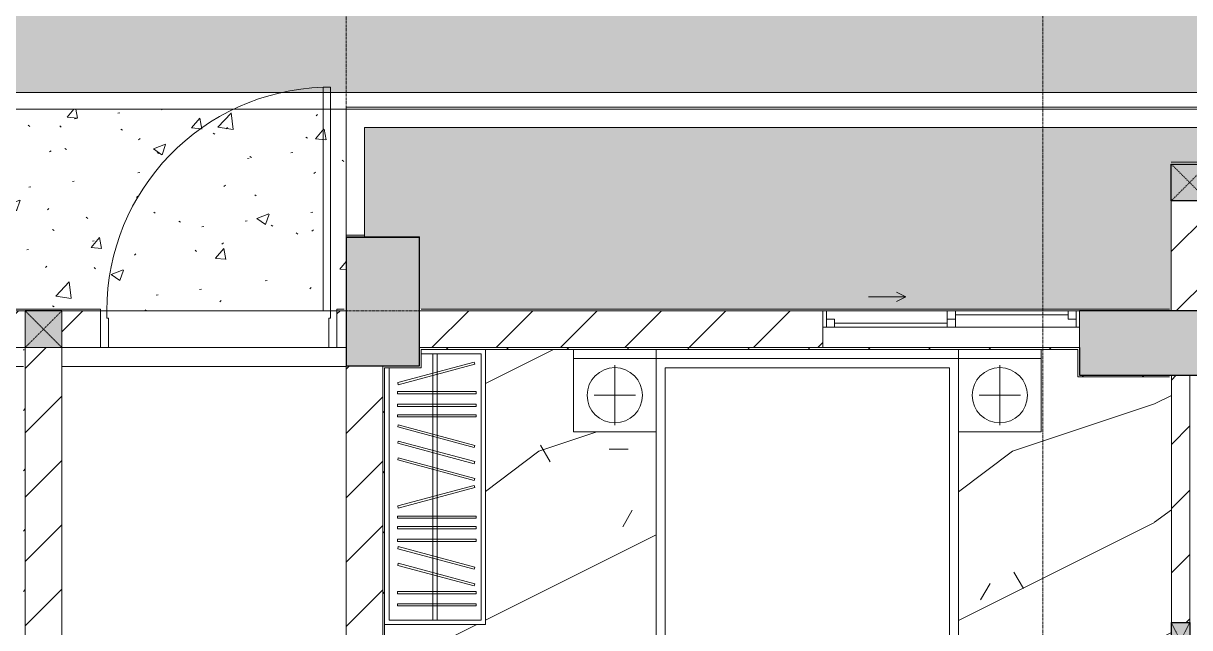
# Model space of a CAD drawing. Header units: millimetres. Extents: x 5121 to 246734, y -48180 to 129206.
# Drawn here: x 116493 to 122853, y 76509 to 79805 of the extents above; entities that cross this region are included whole.
import ezdxf

# ---------------------------------------------------------------- set-up
doc = ezdxf.new("R2010")
doc.units = ezdxf.units.MM
for name, pattern in [('Dash', [6, 3, -3]), ('Grid Line', [22.225, 12.7, -3.175, 3.175, -3.175]), ('Overhead', [3.96875, 2.38125, -1.5875])]:
    doc.linetypes.add(name, pattern=pattern)
for name, color, linetype, lineweight in [('0-1', 7, 'Continuous', 5), ('A-DETL-GENF', 92, 'Continuous', 9), ('A-DOOR', 31, 'Continuous', 9), ('A-DOOR-FRAM', 31, 'Continuous', 9), ('A-FLOR', 192, 'Continuous', 9), ('A-FLOR-PATT', 8, 'Continuous', 9), ('A-FLOR-PATT-1', 9, 'Continuous', 9), ('A-GLAZ', 151, 'Continuous', 9), ('A-WALL', 113, 'Continuous', 9), ('A-WALL-1', 250, 'Continuous', 18), ('A-WALL-2', 50, 'Continuous', 9), ('A-WALL-FNSH-1', 50, 'Continuous', 9), ('A-WALL-PATT-1', 9, 'Continuous', 9), ('A-WALL-PATT-2', 50, 'Continuous', 9), ('A-WALL-PATT-3', 111, 'Continuous', 9), ('G-IMPT', 8, 'Continuous', 9), ('I-FURN-1', 253, 'Continuous', 9), ('M-EQPM', 50, 'Continuous', 9), ('S-BEAM-1', 50, 'Continuous', 9), ('S-COLS', 52, 'Continuous', 9), ('S-COLS-1', 7, 'Continuous', 5), ('S-COLS-2', 10, 'Continuous', 25), ('S-COLS-3', 50, 'Continuous', 9), ('S-COLS-4', 253, 'Continuous', 9), ('S-COLS-5', 52, 'Continuous', 25), ('S-COLS-6', 52, 'Dash', 9), ('S-COLS-HDLN', 52, 'Dash', 9), ('S-COLS-HDLN-1', 50, 'Dash', 9), ('S-GRID-1', 1, 'Grid Line', 9), ('S-STRS-MBND', 31, 'Overhead', 9)]:
    doc.layers.add(name, color=color, linetype=linetype, lineweight=lineweight)
pattern_1 = [(45, (0, 0), (-175.3625, 175.3625), [])]
pattern_2 = [(45, (0, 0), (-164.40233, 164.40233), [])]

# ---------------------------------------------------------------- blocks, each defined once
blk = doc.blocks.new('NCV_TKTC_KET CAU_rvt-1-TKCS_MB TỔNG THỂ TẦNG 1')
at = {"layer": 'S-COLS-1'}
for points in [[(118335.3, 77936.9), (118652.6, 77936.9), (118652.6, 78636.9), (118252.6, 78636.9), (118252.6, 77936.9), (118272.6, 77936.9)], [(122252.6, 77886.9), (122952.6, 77886.9), (122952.6, 78236.9), (122252.6, 78236.9), (122252.6, 77930)]]:
    blk.add_hatch(color=256, dxfattribs=at).paths.add_polyline_path(points)
at = {"layer": 'S-BEAM-1'}
for p, q in [((114952.6, 77933.3), (116492.8, 77933.3)), ((116702.6, 77933.3), (118252.6, 77933.3))]:
    blk.add_line(p, q, dxfattribs=at)
at = {"layer": 'S-COLS-2'}
for p, q in [((118652.6, 78636.9), (118252.6, 78636.9)), ((118252.6, 78636.9), (118252.6, 77936.9)), ((118652.6, 77936.9), (118652.6, 78636.9)), ((122952.6, 78236.9), (122252.6, 78236.9)), ((122252.6, 78036.9), (122252.6, 77886.9)), ((118252.6, 77936.9), (118652.6, 77936.9)), ((122252.6, 77886.9), (122952.6, 77886.9))]:
    blk.add_line(p, q, dxfattribs=at)
blk = doc.blocks.new('G1_SOF - BO TRU - 100x200-V137-TKCS_MB TỔNG THỂ TẦNG 1')
at = {"layer": 'S-COLS-3'}
blk.add_hatch(color=256, dxfattribs=at).paths.add_polyline_path([(-50, 100), (-50, -100), (50, -100), (50, 100), (0, 100)])
at = {"layer": 'S-COLS-2'}
for p, q in [((-50, -100), (-50, 100)), ((50, 100), (50, -100)), ((50, -100), (-50, -100))]:
    blk.add_line(p, q, dxfattribs=at)
at = {"layer": 'S-COLS-HDLN-1'}
for p, q in [((50, -100), (-50, 100)), ((-50, -100), (50, 100))]:
    blk.add_line(p, q, dxfattribs=at)
blk = doc.blocks.new('GIUONG NGU-2TAB-1600x2000 - GIUONG NGU-2TAB-1600x2000-851491-TKCS_MB TỔNG THỂ TẦNG 1')
at = {"layer": 'I-FURN-1'}
for p, q in [((569.6, 2050), (1997.1, 2050)), ((1997.1, 2050), (569.6, 2050)), ((1997.1, 2000), (569.6, 2000)), ((458.5, 50), (458.5, 1938.9)), ((458.5, 1938.9), (458.5, 50)), ((508.5, 1938.9), (508.5, 100)), ((2058.2, 100), (2058.2, 1938.9)), ((2108.2, 1938.9), (2108.2, 50)), ((2108.2, 50), (2108.2, 1938.9)), ((8.5, 50), (8.5, 450.3)), ((8.5, 450.3), (458.5, 450.3)), ((8.5, 450.3), (458.5, 450.3)), ((8.5, 50), (8.5, 450.3)), ((458.5, 450.3), (458.5, 50)), ((458.5, 450.3), (458.5, 50)), ((2108.2, 50), (2108.2, 450.3)), ((2108.2, 450.3), (2558.2, 450.3)), ((2108.2, 450.3), (2108.2, 50)), ((2558.2, 450.3), (2108.2, 450.3)), ((2558.2, 450.3), (2558.2, 50)), ((2558.2, 50), (2558.2, 450.3)), ((233.5, 86.8), (233.5, 413.5)), ((2333.2, 86.8), (2333.2, 413.5)), ((120.2, 250.2), (346.8, 250.2)), ((2446.5, 250.2), (2219.8, 250.2)), ((508.5, 100), (2058.2, 100)), ((458.5, 50), (8.5, 50)), ((8.5, 0), (8.5, 50)), ((8.5, 50), (458.5, 50)), ((458.5, 50), (8.5, 50)), ((2108.2, 50), (458.5, 50)), ((458.5, 50), (458.5, 0)), ((458.5, 0), (458.5, 50)), ((458.5, 50), (2108.2, 50)), ((458.5, 50), (2108.2, 50)), ((2558.2, 50), (2108.2, 50)), ((2108.2, 50), (2558.2, 50)), ((2108.2, 0), (2108.2, 50)), ((2108.2, 50), (2108.2, 0)), ((2108.2, 50), (2558.2, 50)), ((2558.2, 50), (2558.2, 0))]:
    blk.add_line(p, q, dxfattribs=at)
for centre in [(233.5, 250.2), (2333.2, 250.2)]:
    blk.add_circle(centre, 150.7, dxfattribs=at)
for centre, radius, start, end in [((569.6, 1938.9), 111.1, 90, 180), ((569.6, 1938.9), 111.1, 90, 180), ((1997.1, 1938.9), 111.1, 0, 90), ((1997.1, 1938.9), 111.1, 360, 90), ((569.6, 1938.9), 61.1, 90, 180), ((1997.1, 1938.9), 61.1, 360, 90)]:
    blk.add_arc(centre, radius, start, end, dxfattribs=at)
blk = doc.blocks.new('TU QUAN AO-SUITE ROOM_3 - TU QUAN AO-SUITE ROOM_3-V139-TKCS_MB TỔNG THỂ TẦNG 1')
at = {"layer": 'I-FURN-1'}
for p, q in [((0, -1500), (0, 0)), ((0, 0), (0, -1500)), ((-350, -24), (-24, -24)), ((-287, -24), (-287, -576)), ((-263, -24), (-263, -576)), ((-24, -24), (-24, -1476)), ((-526, -1476), (-526, -100)), ((-526, -100), (-526, -600)), ((-478.3, -181.1), (-61.3, -69.4)), ((-58.2, -80.9), (-475.2, -192.7)), ((-61.3, -69.4), (-58.2, -80.9)), ((-475.2, -192.7), (-478.3, -181.1)), ((-480.1, -229.7), (-50.1, -229.7)), ((-480.1, -241.7), (-480.1, -229.7)), ((-50.1, -241.7), (-480.1, -241.7)), ((-50.1, -229.7), (-50.1, -241.7)), ((-480.1, -299.2), (-50.1, -299.2)), ((-480.1, -311.2), (-480.1, -299.2)), ((-50.1, -311.2), (-480.1, -311.2)), ((-50.1, -299.2), (-50.1, -311.2)), ((-480.1, -356.4), (-50.1, -356.4)), ((-480.1, -368.4), (-480.1, -356.4)), ((-50.1, -368.4), (-480.1, -368.4)), ((-50.1, -356.4), (-50.1, -368.4)), ((-475.2, -411.5), (-478.3, -423.1)), ((-478.3, -423.1), (-61.3, -534.9)), ((-58.2, -523.3), (-475.2, -411.5)), ((-475.2, -500.3), (-478.3, -511.9)), ((-58.2, -612.1), (-475.2, -500.3)), ((-478.3, -511.9), (-61.3, -623.6)), ((-61.3, -534.9), (-58.2, -523.3)), ((-526, -1476), (-526, -600)), ((-475.2, -591.5), (-478.3, -603.1)), ((-478.3, -603.1), (-61.3, -714.9)), ((-58.2, -703.3), (-475.2, -591.5)), ((-287, -576), (-287, -1476)), ((-263, -576), (-263, -1476)), ((-61.3, -623.6), (-58.2, -612.1)), ((-478.3, -853.9), (-61.3, -742.1)), ((-58.2, -753.7), (-475.2, -865.5)), ((-61.3, -714.9), (-58.2, -703.3)), ((-61.3, -742.1), (-58.2, -753.7)), ((-475.2, -865.5), (-478.3, -853.9)), ((-480.1, -908.6), (-480.1, -920.6)), ((-480.1, -908.6), (-480.1, -920.6)), ((-50.1, -908.6), (-480.1, -908.6)), ((-480.1, -920.6), (-50.1, -920.6)), ((-50.1, -920.6), (-50.1, -908.6)), ((-480.1, -965.8), (-480.1, -977.8)), ((-480.1, -965.8), (-480.1, -977.8)), ((-50.1, -965.8), (-480.1, -965.8)), ((-480.1, -977.8), (-50.1, -977.8)), ((-50.1, -977.8), (-50.1, -965.8)), ((-480.1, -1035.3), (-480.1, -1047.3)), ((-480.1, -1035.3), (-480.1, -1047.3)), ((-50.1, -1035.3), (-480.1, -1035.3)), ((-480.1, -1047.3), (-50.1, -1047.3)), ((-475.2, -1075.3), (-478.3, -1086.9)), ((-58.2, -1187.1), (-475.2, -1075.3)), ((-50.1, -1047.3), (-50.1, -1035.3)), ((-478.3, -1086.9), (-61.3, -1198.6)), ((-475.2, -1166.5), (-478.3, -1178.1)), ((-478.3, -1178.1), (-61.3, -1289.9)), ((-58.2, -1278.3), (-475.2, -1166.5)), ((-61.3, -1198.6), (-58.2, -1187.1)), ((-480.1, -1320.5), (-480.1, -1332.5)), ((-480.1, -1320.5), (-480.1, -1332.5)), ((-50.1, -1320.5), (-480.1, -1320.5)), ((-480.1, -1332.5), (-50.1, -1332.5)), ((-61.3, -1289.9), (-58.2, -1278.3)), ((-50.1, -1332.5), (-50.1, -1320.5)), ((-480.1, -1386.9), (-480.1, -1398.9)), ((-480.1, -1386.9), (-480.1, -1398.9)), ((-50.1, -1386.9), (-480.1, -1386.9)), ((-480.1, -1398.9), (-50.1, -1398.9)), ((-50.1, -1398.9), (-50.1, -1386.9)), ((-550, -1500), (0, -1500)), ((0, -1500), (-550, -1500)), ((-24, -1476), (-526, -1476))]:
    blk.add_line(p, q, dxfattribs=at)
blk = doc.blocks.new('NCV_TKTC_TANG 1_rvt-1-TKCS_MB TỔNG THỂ TẦNG 1')
at = {"layer": 'A-FLOR-PATT-1'}
h = blk.add_hatch(dxfattribs=at)
h.set_pattern_fill('FP_8', color=256, style=0, pattern_type=2)
h.set_pattern_definition([(0, (0, 0), (2519.68, 629.92), [103.937, -1785.823, 103.937, -1785.823, -10078.72]), (0, (0, 0), (2519.68, 629.92), [-3779.52, 103.937, -3675.583, 103.937, -1785.823, -4409.44]), (0, (0, 0), (2519.68, 629.92), [-9448.8, 103.937, -1155.903, 103.937, -3045.663]), (120, (944.9, 314.96), (-1805.3667, 1867.147), [103.937, -1785.823, 103.937, -11864.543]), (120, (944.9, 314.96), (-1805.3667, 1867.147), [-1993.697, -1785.823, 103.937, -3675.583, -6299.2]), (120, (944.9, 314.96), (-1805.3667, 1867.147), [-7559.04, 103.937, -1785.823, 103.937, -4305.503]), (120, (944.9, 314.96), (-1805.3667, 1867.147), [-9552.737, -1155.903, 103.937, -3045.663]), (240, (1259.84, 1574.8), (-714.3133, -2497.067), [103.937, -1785.823, 103.937, -11864.543]), (240, (1259.84, 1574.8), (-714.3133, -2497.067), [-1993.697, -1785.823, 103.937, -3675.583, -6299.2]), (240, (1259.84, 1574.8), (-714.3133, -2497.067), [-7559.04, 103.937, -1785.823, 103.937, -4305.503]), (240, (1259.84, 1574.8), (-714.3133, -2497.067), [-9552.737, -1155.903, 103.937, -3045.663])])
h.paths.add_polyline_path([(119948.5, 75336.9), (119952.6, 75336.9), (119952.6, 75346.9), (120052.6, 75346.9), (120052.6, 75592), (121652.6, 75592), (121652.6, 75346.9), (122752.6, 75346.9), (122752.6, 77876.9), (122242.6, 77880.3), (122242.6, 78026.9), (122042.5, 78026.9), (122042.5, 77576.6), (121592.5, 77576.6), (121592.5, 76088), (121588.7, 76059.3), (121577.6, 76032.5), (121559.9, 76009.5), (121536.9, 75991.8), (121510.1, 75980.7), (121481.4, 75976.9), (120053.9, 75976.9), (120025.2, 75980.7), (119998.4, 75991.8), (119975.4, 76009.5), (119957.7, 76032.5), (119946.6, 76059.3), (119942.8, 76088), (119942.8, 77576.6), (119492.8, 77576.6), (119492.8, 78026.9), (119012.6, 78026.9), (119012.6, 76526.9), (118462.6, 76526.9), (118462.6, 75346.9), (119152.6, 75346.9), (119152.6, 75336.9), (119912.6, 75336.9)])
h = blk.add_hatch(dxfattribs=at)
h.set_pattern_fill('FP_4', color=256, style=0, pattern_type=2)
h.set_pattern_definition([(216.87, (516.46, 1291.15), (3873.4454, 2582.3069), [645.575, -5810.175]), (206.565, (1291.15, 903.8), (-1291.1515, -1291.1492), [1443.55, -1443.55]), (198.435, (1291.15, 258.23), (-2582.2983, -1291.1527), [816.596, -3266.38])])
h.paths.add_polyline_path([(119948.5, 75336.9), (119952.6, 75336.9), (119952.6, 75346.9), (120052.6, 75346.9), (120052.6, 75592), (121652.6, 75592), (121652.6, 75346.9), (122752.6, 75346.9), (122752.6, 77876.9), (122242.6, 77880.3), (122242.6, 78026.9), (122042.5, 78026.9), (122042.5, 77576.6), (121592.5, 77576.6), (121592.5, 76088), (121588.7, 76059.3), (121577.6, 76032.5), (121559.9, 76009.5), (121536.9, 75991.8), (121510.1, 75980.7), (121481.4, 75976.9), (120053.9, 75976.9), (120025.2, 75980.7), (119998.4, 75991.8), (119975.4, 76009.5), (119957.7, 76032.5), (119946.6, 76059.3), (119942.8, 76088), (119942.8, 77576.6), (119492.8, 77576.6), (119492.8, 78026.9), (119012.6, 78026.9), (119012.6, 76526.9), (118462.6, 76526.9), (118462.6, 75346.9), (119152.6, 75346.9), (119152.6, 75336.9), (119912.6, 75336.9)])
at = {"layer": 'A-WALL-PATT-1'}
h = blk.add_hatch(dxfattribs=at)
h.set_pattern_fill('FP_2', color=256, style=0, pattern_type=2)
h.set_pattern_definition(pattern_1)
h.paths.add_polyline_path([(122752.6, 76536.9), (122852.6, 76536.9), (122852.6, 77886.9), (122752.6, 77886.9), (122752.6, 76544.2)])
at = {"layer": 'A-WALL-PATT-2'}
h = blk.add_hatch(dxfattribs=at)
h.set_pattern_fill('FP_10', color=256, style=0, pattern_type=2)
h.set_pattern_definition(pattern_2)
h.paths.add_polyline_path([(122242.6, 78026.9), (122252.6, 78026.9), (122252.5, 78036.9), (118652.6, 78036.9), (118652.6, 78026.9), (122042.5, 78026.9)])
h = blk.add_hatch(dxfattribs=at)
h.set_pattern_fill('FP_10', color=256, style=0, pattern_type=2)
h.set_pattern_definition(pattern_2)
h.paths.add_polyline_path([(118462.6, 75346.9), (118462.6, 77936.9), (118452.6, 77936.9), (118455.8, 75346.9)])
h = blk.add_hatch(dxfattribs=at)
h.set_pattern_fill('FP_10', color=256, style=0, pattern_type=2)
h.set_pattern_definition(pattern_2)
h.paths.add_polyline_path([(122742.6, 77876.9), (122752.6, 77876.9), (122752.6, 77886.9), (122252.6, 77886.6), (122254.5, 77876.9)])
at = {"layer": 'A-WALL-1'}
for p, q in [((120852.6, 78036.9), (118652.6, 78036.9)), ((118652.6, 78036.9), (118652.6, 78026.9)), ((118652.6, 78026.9), (118652.6, 77936.9)), ((118662.6, 78026.9), (122242.6, 78026.9)), ((118662.6, 77936.9), (118662.6, 78026.9)), ((122242.6, 78026.9), (122242.6, 77876.9)), ((122252.6, 78026.9), (122252.6, 78036.9)), ((122252.6, 77886.9), (122252.6, 78026.9)), ((118462.6, 77936.9), (118452.6, 77936.9)), ((118452.6, 77936.9), (118452.6, 75346.9)), ((118652.6, 77936.9), (118462.6, 77936.9)), ((118462.6, 75346.9), (118462.6, 77926.9)), ((118462.6, 77926.9), (118662.6, 77926.9)), ((118662.6, 77926.9), (118662.6, 77936.9)), ((122242.6, 77876.9), (122252.6, 77876.9)), ((122752.6, 77886.9), (122252.6, 77886.9)), ((122252.6, 77876.9), (122742.6, 77876.9)), ((122852.6, 77886.9), (122752.6, 77886.9)), ((122752.6, 77886.9), (122752.6, 77876.9)), ((122752.6, 77876.9), (122752.6, 77886.9)), ((122852.6, 76536.9), (122852.6, 76546.9))]:
    blk.add_line(p, q, dxfattribs=at)
at = {"layer": 'A-WALL-2'}
for p, q in [((122752.6, 77876.9), (122752.6, 76536.9)), ((122852.6, 76546.9), (122852.6, 77886.9))]:
    blk.add_line(p, q, dxfattribs=at)
at = {"layer": 'I-FURN-1'}
blk.add_blockref('TU QUAN AO-SUITE ROOM_3 - TU QUAN AO-SUITE ROOM_3-V139-TKCS_MB TỔNG THỂ TẦNG 1', (119012.6, 78026.9), dxfattribs=at)
at = {"layer": 'I-FURN-1', "rotation": 180}
blk.add_blockref('GIUONG NGU-2TAB-1600x2000 - GIUONG NGU-2TAB-1600x2000-851491-TKCS_MB TỔNG THỂ TẦNG 1', (122051, 78026.9), dxfattribs=at)
at = {"layer": 'S-COLS-4', "rotation": 180}
blk.add_blockref('G1_SOF - BO TRU - 100x200-V137-TKCS_MB TỔNG THỂ TẦNG 1', (122802.6, 76436.9), dxfattribs=at)
blk = doc.blocks.new('1_FAMILY RVT - W01-WxH 1400x1400xmm-411185-TKCS_MB TỔNG THỂ TẦNG 1')
at = {"layer": 'A-GLAZ'}
for p, q in [((-700, 103.81), (700, 103.81)), ((-700, -96.19), (-700, 103.81)), ((700, 103.81), (700, -96.19)), ((-700, -7.29), (-680.95, -7.29)), ((-680.95, -7.29), (-22.225, -7.29)), ((-680.95, -96.19), (-680.95, -7.29)), ((-636.5, -51.74), (-680.95, -51.74)), ((-636.5, -96.19), (-636.5, -51.74)), ((-22.225, -7.29), (22.225, -7.29)), ((-22.225, -7.29), (-22.225, -96.19)), ((22.225, -51.74), (-22.225, -51.74)), ((22.225, -7.29), (636.5, -7.29)), ((22.225, -96.19), (22.225, -7.29)), ((22.225, -29.515), (636.5, -29.515)), ((636.5, -7.29), (700, -7.29)), ((636.5, -51.74), (636.5, -7.29)), ((680.95, -51.74), (636.5, -51.74)), ((680.95, -96.19), (680.95, -7.29)), ((700, -96.19), (-700, -96.19)), ((-700, -96.19), (-636.5, -96.19)), ((-636.5, -73.965), (-22.225, -73.965)), ((-636.5, -96.19), (-22.225, -96.19)), ((-22.225, -96.19), (22.225, -96.19)), ((22.225, -96.19), (680.95, -96.19)), ((680.95, -96.19), (700, -96.19)), ((248.4, -172.39), (299.2, -146.99)), ((248.4, -172.39), (299.2, -197.79)), ((248.4, -172.39), (451.6, -172.39))]:
    blk.add_line(p, q, dxfattribs=at)
blk = doc.blocks.new('FD_01 - FD_01-1200x2200mm-1787917-TKCS_MB TỔNG THỂ TẦNG 1')
at = {"layer": 'A-DETL-GENF'}
for p, q in [((570, 100), (570, 1320)), ((570, 1320), (610, 1320)), ((610, 1320), (610, 100)), ((610, 100), (570, 100))]:
    blk.add_line(p, q, dxfattribs=at)
blk.add_arc((610, 100), 1220, 91.87889, 180, dxfattribs=at)
at = {"layer": 'A-DOOR-FRAM'}
for p, q in [((-610, 100), (-645, 100)), ((-610, 60), (-610, 100)), ((645, 100), (610, 100)), ((610, 100), (610, 60)), ((-600, 60), (-610, 60)), ((-600, -100), (-600, 60)), ((610, 60), (600, 60)), ((600, 60), (600, -100)), ((-645, -100), (-600, -100)), ((600, -100), (645, -100))]:
    blk.add_line(p, q, dxfattribs=at)
blk = doc.blocks.new('TKTC_XREF_251221_MB TANG 1 - TKTC_XREF_260130_MB TANG 1_dwg-4202109-TKCS_MB TỔNG THỂ TẦNG 1')
at = {"layer": 'G-IMPT'}
blk.add_line((-84949.1, -323109.7), (-86239.1, -323109.7), dxfattribs=at)
at = {"layer": 'G-IMPT', "flags": 128}
blk.add_lwpolyline([(-84499.1, -322709.7), (-84499.1, -322706), (-84899.1, -322706), (-84899.1, -322709.7)], dxfattribs=at)
blk = doc.blocks.new('TKTC_XREF_251221_MB TANG 1 - TKTC_XREF_251221_MB TANG 1-2038492-TKCS_MB TỔNG THỂ TẦNG 1')
blk.add_blockref('TKTC_XREF_251221_MB TANG 1 - TKTC_XREF_260130_MB TANG 1_dwg-4202109-TKCS_MB TỔNG THỂ TẦNG 1', (169499.1, 384109.7))
blk = doc.blocks.new('G1_SOF - BO TRU - 200x200-3944908-TKCS_MB TỔNG THỂ TẦNG 1')
at = {"layer": 'S-COLS-HDLN'}
for p, q in [((-100, -100), (100, 100)), ((100, -100), (-100, 100))]:
    blk.add_line(p, q, dxfattribs=at)
blk = doc.blocks.new('G1_SOF - BO TRU - 200x200-3197024-TKCS_MB TỔNG THỂ TẦNG 1')
at = {"layer": 'S-COLS-3'}
blk.add_hatch(color=256, dxfattribs=at).paths.add_polyline_path([(-100, 100), (-100, -100), (100, -100), (100, 100)])
at = {"layer": 'S-COLS-5'}
for p, q in [((-100, 100), (100, 100)), ((-100, -100), (-100, 100)), ((100, 100), (100, -100)), ((100, -100), (-100, -100))]:
    blk.add_line(p, q, dxfattribs=at)
at = {"layer": 'S-COLS-HDLN'}
for p, q in [((100, -100), (-100, 100)), ((-100, -100), (100, 100))]:
    blk.add_line(p, q, dxfattribs=at)

msp = doc.modelspace()

# ---------------------------------------------------------------- hatches: boundary and pattern name
at = {"layer": 'A-FLOR-PATT'}
h = msp.add_hatch(dxfattribs=at)
h.set_pattern_fill('FP_25', color=256, style=0, pattern_type=2)
h.set_pattern_definition([(49.953, (0, 282.2), (677.725, -59.1966), [70.797, -778.767]), (355.008, (0, 282.2), (-131.1004, 709.5524), [56.692, -623.613]), (100.468, (56.5, 277.3), (546.6266, 650.3527), [60.13, -661.432]), (46.137, (0, 470.9), (1008.4157, -156.129), [106.207, -1168.279]), (96.647, (84, 457.9), (883.1364, 918.9035), [90.192, -992.115]), (351.199, (0, 470.9), (883.1374, 918.904), [85.036, -935.395]), (20.968, (94.5, 423.7), (564.0042, -379.797), [70.851, -779.36]), (326.044, (94.5, 423.7), (229.9053, 684.042), [56.663, -623.297]), (71.423, (141.5, 392.05), (793.9075, 304.2515), [60.137, -661.507]), (37.454, (0, 282.2), (11.48995, 314.02265), [10.387, -605.296, 10.387, -622.293, -625.598]), (37.454, (0, 282.2), (11.48995, 314.02265), [-1248.363, 10.387, -615.211]), (7.488, (0, 282.2), (248.5671, 372.0547), [10.393, -350.541, 10.393, -591.478, -238.575]), (7.488, (0, 282.2), (248.5671, 372.0547), [-962.806, 10.393, -228.182]), (327.543, (-210.7, 282.2), (504.39805, -21.27714), [10.389, -225.718, 10.389, -726.265, -977.482]), (327.543, (-210.7, 282.2), (504.39805, -21.27714), [-972.76, 10.389, -967.094]), (317.547, (-305.2, 282.2), (551.0416, 94.4269), [10.386, -296.468, 10.386, -1172.652]), (317.547, (-305.2, 282.2), (551.0416, 94.4269), [-317.239, -478.691, 10.386, -683.575])])
h.paths.add_polyline_path([(103897.3, 79428.2), (124801.6, 79428.2), (128158.5, 83316.9), (97765.9, 83316.9), (100352.6, 79428.2), (101427.9, 79428.2)])
h = msp.add_hatch(dxfattribs=at)
h.set_pattern_fill('FP_23', color=256, style=0, pattern_type=2)
h.set_pattern_definition([(0, (236.2, 15.75), (787.4, 787.4), [118.11, -23.622, 31.496, -23.622, -590.55]), (0, (236.2, 15.75), (787.4, 787.4), [-196.85, 118.11, -472.44]), (0, (196.85, 39.4), (787.4, 787.4), [78.74, -59.055, 118.11, -59.055, -472.44]), (0, (196.85, 39.4), (787.4, 787.4), [-314.96, 78.74, -393.7]), (0, (472.44, 354.3), (787.4, 787.4), [98.425, -39.37, 98.425, -551.18]), (0, (78.74, 511.8), (787.4, 787.4), [39.37, -78.74, 39.37, -629.92]), (90, (157.5, 511.8), (-787.4, 787.4), [70.866, -716.534]), (90, (393.7, 39.4), (-787.4, 787.4), [78.74, -708.66]), (90, (590.55, 354.3), (-787.4, 787.4), [78.74, -708.66]), (45, (496.06, 31.5), (0, 787.4002), [78.74, -1034.812]), (135, (291.34, 31.5), (-787.4002, 6e-14), [78.74, -1034.812]), (63.435, (472.44, 35.43), (-0.0007, 787.4), [78.74, -1681.94]), (75.964, (433.07, 39.37), (-0.00383, 787.3999), [78.74, -3167.793]), (75.964, (629.92, 354.33), (-0.00383, 787.3999), [62.992, -3183.541]), (75.964, (173.23, 511.81), (-0.00383, 787.3999), [55.118, -3191.415]), (104.036, (354.33, 39.37), (0.00383, 787.3999), [78.74, -3167.793]), (104.036, (551.18, 354.33), (0.00383, 787.3999), [62.992, -3183.541]), (104.036, (141.73, 511.81), (0.00383, 787.3999), [55.118, -3191.415]), (116.565, (314.96, 35.43), (0.0007, 787.4), [78.74, -1681.939])])
h.paths.add_polyline_path([(127252.6, 17346.9), (128812.2, 17347.5), (128913.1, 17354.5), (129012.7, 17373), (129116.8, 17405.7), (129208.7, 17446.6), (129291.6, 17495), (129356.5, 17541.1), (129431, 17607.6), (129513.7, 17704.9), (129555.2, 17763.4), (129603.5, 17850.8), (129648.4, 17966.1), (129669.3, 18038.9), (129686.7, 18149), (129691.6, 18300.2), (129691.6, 33727.4), (128462.6, 33727.4), (128462.6, 33737.4), (127262.6, 33737.4), (127262.6, 27336.9), (127252.6, 27336.9), (127252.6, 25711.9), (127262.6, 25711.9), (127262.6, 19136.9), (127252.6, 19136.9), (127252.6, 17596.9), (127262.6, 17596.9), (127262.6, 17586.9), (127252.6, 17586.9), (127252.6, 17536.9)])
h.paths.add_polyline_path([(127262.6, 37137.4), (129701.6, 37137.4), (129701.6, 40386.3), (129693.8, 40471.7), (129671.1, 40555.4), (129647.1, 40613.3), (129606.1, 40680.2), (129555.2, 40739.9), (129495.5, 40790.8), (129409.4, 40839.8), (129356.1, 40861.9), (129279.8, 40880.2), (129201.6, 40886.3), (128501.6, 40886.3), (128501.6, 61586.3), (129208.7, 61586.9), (129287, 61594.2), (129370.7, 61616.8), (129428.6, 61640.8), (129495.5, 61681.8), (129555.2, 61732.8), (129606.1, 61792.4), (129650.4, 61867.2), (129677.2, 61931.8), (129695.5, 62008.1), (129701.6, 62086.3), (129701.6, 74336.9), (129695.3, 74585.1), (129676.5, 74832.7), (129645.1, 75078.9), (129586.3, 75387.9), (129545.2, 75565.1), (129460.7, 75851.2), (129396.6, 76038.7), (129304.5, 76269.3), (129175.1, 76544.2), (129085.9, 76714.9), (128959, 76930.4), (128817.7, 77143.9), (128666.7, 77348.2), (128501.6, 77548.5), (128337.2, 77728.8), (128131.6, 77930), (127973.6, 78071), (127766.6, 78236.9), (127579.5, 78372.8), (127348.8, 78521.6), (127154.9, 78634.2), (126896.1, 78765.3), (126668.6, 78865.9), (126486.1, 78937.9), (126253.1, 79016.6), (126016.5, 79083.6), (125777.1, 79138.6), (125535.3, 79181.5), (125291.7, 79212.2), (125047, 79230.7), (124801.6, 79236.9), (118352.6, 79236.9), (118352.6, 78636.9), (118652.6, 78636.9), (118652.6, 78246.9), (122742.5, 78246.9), (122742.5, 78236.9), (122752.5, 78236.9), (122752.6, 79046.9), (125162.5, 79046.9), (125162.5, 79036.9), (125152.5, 79036.9), (125152.5, 78236.9), (125162.5, 78236.9), (125162.9, 78246.9), (127252.6, 78246.9), (127252.6, 76536.9), (127262.6, 76536.9), (127262.6, 69762.3), (127252.6, 69761.9), (127252.6, 68136.9), (127262.1, 68136.9), (127262.6, 61561.9), (127252.6, 61561.9), (127252.6, 56842.4), (127262.6, 56842.4), (127262.6, 53361.9), (127252.6, 53361.9), (127252.6, 51736.9), (127262.6, 51736.9), (127262.6, 45161.9), (127252.6, 45161.9), (127252.6, 43536.9), (127262.6, 43536.9), (127262.6, 37150.6)])
h.paths.add_polyline_path([(114552.6, 78246.9), (114552.6, 78636.9), (114852.6, 78639), (114852.6, 79318.2), (100282.9, 79315.8), (100172.4, 79311.5), (99993.1, 79291.8), (99836.3, 79264.3), (99668, 79222.6), (99489.3, 79163.9), (99325.3, 79096.7), (99184.5, 79028.3), (99012.1, 78927.4), (98855.2, 78818.7), (98723.2, 78712.8), (98623, 78622.9), (98493.2, 78488.3), (98392, 78369), (98301.8, 78246.9), (114542.6, 78246.9)])
h = msp.add_hatch(dxfattribs=at)
h.set_pattern_fill('FP_15', color=256, style=0, pattern_type=2)
h.set_pattern_definition([(50, (0, 0), (677.7247, -59.293), [70.866, -779.526]), (355, (0, 0), (-131.1036, 710.731), [56.693, -623.621]), (100.451, (56.5, -4.94), (546.6267, 651.434), [60.227, -662.495]), (46.184, (0, 189), (1008.414, -156.3987), [106.299, -1169.289]), (96.636, (84, 175.9), (883.1375, 920.431), [90.34, -993.743]), (351.184, (0, 189), (883.1464, 920.4226), [85.039, -935.431]), (21, (94.5, 141.73), (564.0056, -380.4262), [70.866, -779.526]), (326, (94.5, 141.7), (229.9034, 685.1796), [56.693, -623.621]), (71.451, (141.5, 110), (793.912, 304.7473), [60.227, -662.495]), (37.5, (0, 0), (11.4894, 314.54497), [10.394, -605.668, 10.394, -622.676, -625.983]), (37.5, (0, 0), (11.4894, 314.54497), [-1249.131, 10.394, -615.589]), (7.5, (0, 0), (248.5691, 372.672), [10.394, -350.55, 10.394, -591.495, -238.582]), (7.5, (0, 0), (248.5691, 372.672), [-962.833, 10.394, -228.189]), (327.5, (-210.7, 0), (504.39837, -21.31163), [10.394, -225.826, 10.394, -726.613, -977.951]), (327.5, (-210.7, 0), (504.39837, -21.31163), [-973.226, 10.394, -967.557]), (317.5, (-305.2, 0), (551.0412, 94.5872), [10.394, -296.692, 10.394, -479.054, -694.487]), (317.5, (-305.2, 0), (551.0412, 94.5872), [-796.534, 10.394, -684.093])])
h.paths.add_polyline_path([(115037.6, 78236.9), (116292.6, 78236.9), (116292.6, 78246.9), (116912.6, 78246.9), (116912.6, 78236.9), (118202.6, 78236.9), (118202.6, 78246.9), (118242.6, 78246.9), (118242.6, 78236.9), (118252.6, 78236.9), (118252.6, 79336.9), (114952.6, 79336.9), (114952.6, 78236.9), (114962.6, 78236.9), (114963.1, 78246.9), (115002.6, 78246.9), (115002.6, 78236.9)])
at = {"layer": 'A-WALL-PATT-3'}
h = msp.add_hatch(dxfattribs=at)
h.set_pattern_fill('FP_1', color=256, style=0, pattern_type=2)
h.set_pattern_definition(pattern_1)
h.paths.add_polyline_path([(122752.6, 78236.9), (122952.5, 78236.9), (122952.5, 78836.9), (122752.5, 78836.9), (122752.5, 78236.9)])
h = msp.add_hatch(dxfattribs=at)
h.set_pattern_fill('FP_1', color=256, style=0, pattern_type=2)
h.set_pattern_definition(pattern_1)
h.paths.add_polyline_path([(118244.9, 78036.9), (118252.6, 78036.9), (118252.6, 78236.9), (118202.6, 78236.9), (118202.6, 78036.9)])
h.paths.add_polyline_path([(115002.6, 78036.9), (115002.6, 78236.9), (114952.6, 78236.9), (114952.6, 78036.9), (114960.3, 78036.9)])
h.paths.add_polyline_path([(116502.6, 78036.9), (116502.6, 78236.9), (116292.6, 78236.9), (116292.6, 78036.9)])
h.paths.add_polyline_path([(116712.6, 78036.9), (116912.6, 78036.9), (116912.6, 78236.9), (116702.6, 78236.9), (116702.6, 78036.9)])
h = msp.add_hatch(dxfattribs=at)
h.set_pattern_fill('FP_1', color=256, style=0, pattern_type=2)
h.set_pattern_definition(pattern_1)
h.paths.add_polyline_path([(118652.6, 78036.9), (120852.6, 78036.9), (120852.6, 78236.9), (118652.6, 78236.9), (118652.6, 78085.8)])
h = msp.add_hatch(dxfattribs=at)
h.set_pattern_fill('FP_43', color=256, style=0, pattern_type=2)
h.set_pattern_definition(pattern_2)
h.paths.add_polyline_path([(116502.6, 74506.9), (116501.1, 75036.9), (116492.6, 75036.9), (116492.6, 74506.9)])
h.paths.add_polyline_path([(116492.6, 75133.7), (116502.6, 75138.3), (116502.6, 78026.9), (116492.6, 78026.9), (116492.6, 75138.3)])
h = msp.add_hatch(dxfattribs=at)
h.set_pattern_fill('FP_1', color=256, style=0, pattern_type=2)
h.set_pattern_definition(pattern_1)
h.paths.add_polyline_path([(116502.6, 74716.9), (116702.6, 74716.9), (116702.6, 78036.9), (116502.6, 78036.9), (116502.6, 74723.4)])
h = msp.add_hatch(dxfattribs=at)
h.set_pattern_fill('FP_1', color=256, style=0, pattern_type=2)
h.set_pattern_definition(pattern_1)
h.paths.add_polyline_path([(118252.6, 74716.9), (118452.6, 74716.9), (118452.6, 77936.9), (118252.6, 77936.9), (118252.6, 74737.4)])
at = {"layer": 'S-COLS-1'}
msp.add_hatch(color=256, dxfattribs=at).paths.add_polyline_path([(116702.6, 78036.9), (116702.6, 78236.9), (116502.6, 78236.9), (116502.6, 78036.9)])

# ---------------------------------------------------------------- linework, layer by layer
at = {"layer": 'A-FLOR'}
for p, q in [((124801.6, 79428.2), (100352.6, 79428.2)), ((118252.6, 79336.9), (114952.6, 79336.9)), ((118252.6, 78636.9), (118252.6, 78649)), ((118352.6, 78649), (118352.6, 78636.9))]:
    msp.add_line(p, q, dxfattribs=at)
at = {"layer": 'A-WALL'}
for p, q in [((118252.6, 79346.9), (124801.6, 79346.9)), ((118252.6, 79336.9), (124801.6, 79336.9)), ((118252.6, 78649), (118252.6, 79336.9)), ((124801.6, 79236.9), (118352.6, 79236.9)), ((118352.6, 79236.9), (118352.6, 78649)), ((118352.6, 78649), (118252.6, 78649)), ((116502.6, 78036.9), (116502.6, 78236.9)), ((116702.6, 78236.9), (116702.6, 78036.9)), ((116947.6, 78236.9), (118167.6, 78236.9)), ((116292.6, 78036.9), (116702.6, 78036.9)), ((116712.6, 78036.9), (116912.6, 78036.9)), ((118157.6, 78036.9), (116957.6, 78036.9)), ((118202.6, 78036.9), (118252.6, 78036.9))]:
    msp.add_line(p, q, dxfattribs=at)
at = {"layer": 'A-WALL-1'}
for p, q in [((122952.5, 79046.9), (122752.5, 79046.9)), ((122752.5, 78836.9), (122752.5, 78236.9)), ((116502.6, 78236.9), (116292.6, 78236.9)), ((116292.6, 78236.9), (116502.6, 78236.9)), ((116912.6, 78236.9), (116702.6, 78236.9)), ((116702.6, 78236.9), (116912.6, 78236.9)), ((116912.6, 78036.9), (116912.6, 78236.9)), ((118202.6, 78236.9), (118202.6, 78036.9)), ((118252.6, 78236.9), (118202.6, 78236.9)), ((118202.6, 78236.9), (118242.6, 78236.9)), ((118252.6, 78036.9), (118252.6, 78236.9)), ((118652.6, 78236.9), (118652.6, 78036.9)), ((120852.6, 78236.9), (118652.6, 78236.9)), ((118652.6, 78236.9), (120852.6, 78236.9)), ((122742.5, 78236.9), (122952.5, 78236.9)), ((116502.6, 75138.3), (116502.6, 78036.9)), ((116702.6, 78036.9), (116712.6, 78036.9)), ((116702.6, 74716.9), (116702.6, 78036.9)), ((118652.6, 78036.9), (120852.6, 78036.9)), ((118252.6, 77936.9), (118252.6, 74516.9)), ((118452.6, 77936.9), (118252.6, 77936.9)), ((118452.6, 75336.9), (118452.6, 77936.9))]:
    msp.add_line(p, q, dxfattribs=at)
at = {"layer": 'A-WALL-FNSH-1'}
for p, q in [((116912.6, 78246.9), (116292.6, 78246.9)), ((116502.6, 78236.9), (116702.6, 78236.9)), ((116912.6, 78236.9), (116912.6, 78246.9)), ((118242.6, 78246.9), (118202.6, 78246.9)), ((118202.6, 78246.9), (118202.6, 78236.9)), ((118652.6, 78246.9), (118652.6, 78236.9)), ((122742.5, 78246.9), (118662.6, 78246.9)), ((122252.6, 78236.9), (122742.5, 78236.9))]:
    msp.add_line(p, q, dxfattribs=at)
at = {"layer": 'S-COLS'}
for p, q in [((116502.6, 78236.9), (116502.6, 78036.9)), ((116702.6, 78036.9), (116702.6, 78236.9)), ((116502.6, 78036.9), (116702.6, 78036.9))]:
    msp.add_line(p, q, dxfattribs=at)
at = {"layer": 'S-COLS-5'}
msp.add_line((116702.6, 78236.9), (116502.6, 78236.9), dxfattribs=at)
at = {"layer": 'S-GRID-1'}
for p, q in [((122052.6, 78232.7), (122052.6, 85982.7)), ((118252.6, 74295.7), (118252.6, 82045.7)), ((129301.8, 78236.9), (31601.8, 78236.9)), ((122052.6, 23210.6), (122052.6, 78232.7))]:
    msp.add_line(p, q, dxfattribs=at)
at = {"layer": 'S-STRS-MBND'}
for p, q in [((118253, 78036.9), (114952.6, 78036.9)), ((118253, 76336.9), (118253, 78036.9))]:
    msp.add_line(p, q, dxfattribs=at)

# ---------------------------------------------------------------- block references
at = {"layer": '0-1'}
for name in ['NCV_TKTC_KET CAU_rvt-1-TKCS_MB TỔNG THỂ TẦNG 1', 'NCV_TKTC_TANG 1_rvt-1-TKCS_MB TỔNG THỂ TẦNG 1']:
    msp.add_blockref(name, (0, 0), dxfattribs=at)
at = {"layer": 'A-DOOR'}
msp.add_blockref('FD_01 - FD_01-1200x2200mm-1787917-TKCS_MB TỔNG THỂ TẦNG 1', (117557.6, 78136.9), dxfattribs=at)
at = {"layer": 'A-GLAZ', "rotation": 180}
msp.add_blockref('1_FAMILY RVT - W01-WxH 1400x1400xmm-411185-TKCS_MB TỔNG THỂ TẦNG 1', (121552.6, 78140.7), dxfattribs=at)
at = {"layer": 'M-EQPM'}
msp.add_blockref('TKTC_XREF_251221_MB TANG 1 - TKTC_XREF_251221_MB TANG 1-2038492-TKCS_MB TỔNG THỂ TẦNG 1', (33652.6, 17236.9), dxfattribs=at)
at = {"layer": 'S-COLS', "rotation": 180}
msp.add_blockref('G1_SOF - BO TRU - 200x200-3197024-TKCS_MB TỔNG THỂ TẦNG 1', (122852.5, 78936.9), dxfattribs=at)
at = {"layer": 'S-COLS-6', "rotation": 180}
msp.add_blockref('G1_SOF - BO TRU - 200x200-3944908-TKCS_MB TỔNG THỂ TẦNG 1', (116602.6, 78136.9), dxfattribs=at)

doc.saveas('drawing.dxf')
